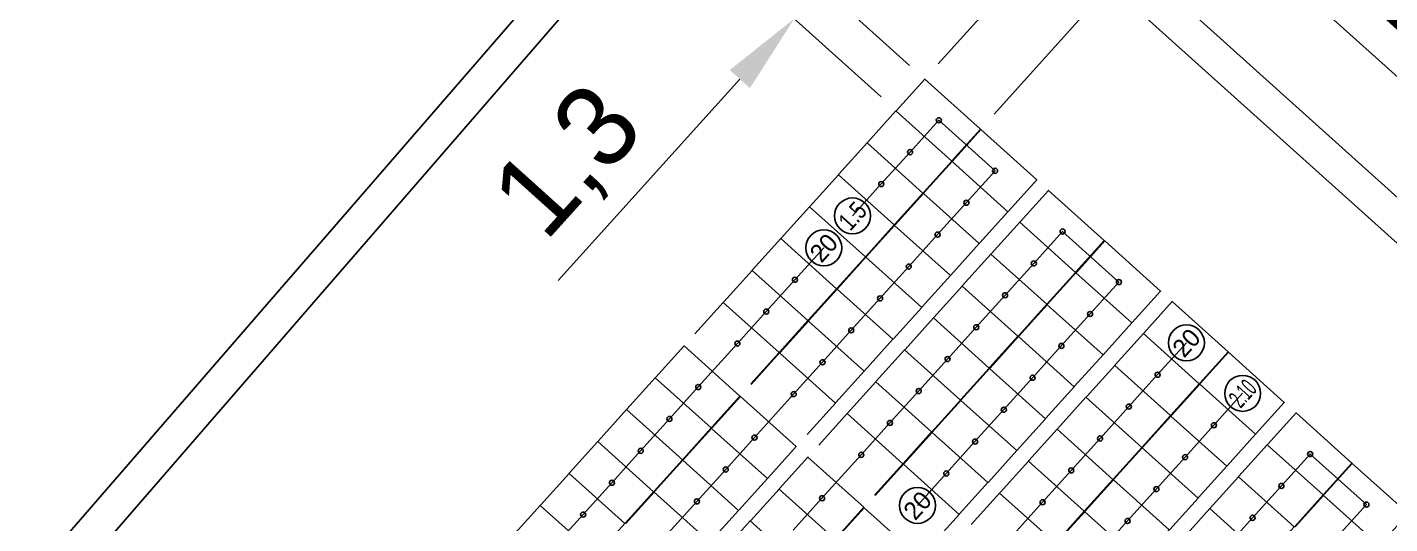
# Model space of a CAD drawing. Header units: millimetres. Extents: x 100467534408 to 100467536215, y 22466358354 to 22466358689.
# Drawn here: x 100467535222.11 to 100467535263.95, y 22466358536.99 to 22466358552.26 of the extents above; entities that cross this region are included whole.
import ezdxf
from ezdxf.enums import TextEntityAlignment as Align

# ---------------------------------------------------------------- set-up
doc = ezdxf.new("R2010")
doc.units = ezdxf.units.MM
doc.header["$LTSCALE"] = 25.4
doc.layers.get('Defpoints').update_dxf_attribs({"linetype": 'CONTINUOUS'})
for name, color, linetype, true_color in [('building', 7, 'CONTINUOUS', 0xffffff), ('component', 7, 'CONTINUOUS', 0xffffff), ('strings', 7, 'CONTINUOUS', 0xffffff)]:
    doc.layers.add(name, color=color, linetype=linetype, true_color=true_color)
doc.layers.add('COTA PANELES', color=30, linetype='CONTINUOUS')
doc.layers.add('Default', color=7, linetype='CONTINUOUS')
doc.dimstyles.new('ISO-25', dxfattribs={"dimtxt": 2.5, "dimasz": 2.5, "dimexe": 1.25, "dimexo": 0.625, "dimtad": 1, "dimtxsty": 'Standard', "dimcen": 2.5, "dimadec": 0, "dimazin": 0, "dimtfac": 1, "dimtmove": 0, "dimatfit": 3, "dimfxl": 1, "dimarcsym": 0})
doc.dimstyles.get("Standard").update_dxf_attribs({"dimtxt": 63.5, "dimasz": 4.572, "dimexe": 4.572, "dimexo": 1.5875, "dimgap": 2.286, "dimtad": 0, "dimtih": 1, "dimtoh": 1, "dimdec": 4, "dimzin": 0, "dimdsep": 46, "dimtxsty": 'Standard', "dimcen": 2.286, "dimadec": 0, "dimazin": 0, "dimtfac": 1, "dimtdec": 4, "dimtofl": 0, "dimtmove": 0, "dimatfit": 3, "dimfxl": 25.4, "dimtolj": 1, "dimtzin": 0, "dimarcsym": 0})

# ---------------------------------------------------------------- blocks, each defined once
blk = doc.blocks.new('AUDIT_I_250328083542-60')
at = {"layer": 'Default', "transparency": 16777216}
for p, q in [((78.541, 72.424), (80.297, 74.375)), ((81.319, 71.773), (114.645, 41.762)), ((120.59, 36.409), (153.916, 6.399)), ((154.854, 3.704), (156.61, 5.654))]:
    blk.add_line(p, q, dxfattribs=at)
for points in [[(79.461, 73.446), (81.597, 72.083), (81.04, 71.463)], [(155.774, 4.726), (153.637, 6.089), (154.195, 6.708)]]:
    blk.add_solid(points, dxfattribs=at)
at = {"layer": 'Defpoints', "transparency": 16777216}
for p in [(78.122, 71.96), (154.435, 3.239)]:
    blk.add_point(p, dxfattribs=at)
at = {"layer": 'Default', "transparency": 16777216}
blk.add_text('53.34m', height=1.5, dxfattribs=at).set_placement((117.617, 39.086), align=Align.MIDDLE_CENTER)
blk = doc.blocks.new('AUDIT_I_250328083542-65')
at = {"layer": 'Default', "transparency": 16777216}
for p, q in [((78.595, 71.551), (80.58, 69.833)), ((77.998, 68.761), (19.75, 1.476)), ((14.514, -4.573), (-43.734, -71.858)), ((-46.409, -72.848), (-44.425, -74.566))]:
    blk.add_line(p, q, dxfattribs=at)
for points in [[(79.635, 70.651), (78.313, 68.488), (77.683, 69.033)], [(-45.37, -73.748), (-44.049, -71.585), (-43.418, -72.13)]]:
    blk.add_solid(points, dxfattribs=at)
at = {"layer": 'Defpoints', "transparency": 16777216}
for p in [(78.122, 71.96), (-46.882, -72.439)]:
    blk.add_point(p, dxfattribs=at)
at = {"layer": 'Default', "transparency": 16777216}
blk.add_text('99.21m', height=1.5, dxfattribs=at).set_placement((17.132, -1.549), align=Align.MIDDLE_CENTER)
blk = doc.blocks.new('component')
at = {"layer": 'component', "color": 253, "true_color": 0xa5a5a5}
for points in [[(82.5403, 48.8344), (84.2194, 50.6981), (80.9125, 53.6736), (79.2332, 51.81)], [(80.8355, 46.9423), (82.5145, 48.806), (79.2076, 51.7815), (77.5284, 49.9178)], [(85.875, 45.8341), (87.554, 47.6975), (84.2471, 50.6731), (82.5681, 48.8096)], [(79.1304, 45.0502), (80.8097, 46.9136), (77.5026, 49.8893), (75.8235, 48.0257)], [(84.1701, 43.9418), (85.8492, 45.8054), (82.5423, 48.7809), (80.8632, 46.9173)], [(77.4255, 43.158), (79.1048, 45.0215), (75.7977, 47.997), (74.1187, 46.1336)], [(82.4652, 42.0496), (84.1443, 43.9133), (80.8374, 46.8888), (79.1581, 45.0252)], [(89.8755, 42.2344), (91.5546, 44.098), (88.2477, 47.0736), (86.5686, 45.2099)], [(75.7207, 41.2657), (77.3997, 43.1294), (74.0929, 46.1049), (72.4138, 44.2412)], [(80.7602, 40.1575), (82.4394, 42.021), (79.1325, 44.9965), (77.4533, 43.133)], [(88.1706, 40.3423), (89.8497, 42.2057), (86.5428, 45.1814), (84.8636, 43.3178)], [(74.0158, 39.3736), (75.6949, 41.2372), (72.388, 44.2128), (70.7089, 42.3491)], [(93.2101, 39.2339), (94.8894, 41.0975), (91.5823, 44.073), (89.9032, 42.2094)], [(79.0553, 38.2654), (80.7346, 40.1288), (77.4275, 43.1043), (75.7484, 41.2409)], [(86.4656, 38.4501), (88.1448, 40.3136), (84.8379, 43.2891), (83.1587, 41.4257)], [(72.311, 37.4815), (73.99, 39.3449), (70.6831, 42.3204), (69.0039, 40.457)], [(91.5053, 37.3417), (93.1843, 39.2054), (89.8774, 42.1809), (88.1984, 40.3173)], [(77.3504, 36.373), (79.0295, 38.2367), (75.7226, 41.2122), (74.0436, 39.3486)], [(84.7607, 36.5578), (86.44, 38.4215), (83.1329, 41.397), (81.4538, 39.5333)], [(70.6059, 35.5893), (72.2851, 37.4528), (68.9783, 40.4283), (67.299, 38.5648)], [(97.2107, 35.6344), (98.8897, 37.498), (95.5828, 40.4735), (93.9038, 38.6099)], [(89.8004, 35.4496), (91.4795, 37.3131), (88.1726, 40.2888), (86.4935, 38.4251)], [(75.6456, 34.4809), (77.3246, 36.3446), (74.0177, 39.3201), (72.3387, 37.4564)], [(83.0559, 34.6657), (84.7349, 36.5293), (81.428, 39.5049), (79.749, 37.6412)], [(88.0955, 33.5575), (89.7746, 35.4209), (86.4677, 38.3964), (84.7885, 36.533)], [(95.5058, 33.7422), (97.1849, 35.6057), (93.878, 38.5812), (92.1989, 36.7178)], [(68.2825, 33.0105), (69.9617, 34.8741), (66.6547, 37.8496), (64.9756, 35.986)], [(73.9407, 32.5888), (75.6198, 34.4522), (72.3129, 37.4278), (70.6336, 35.5643)], [(81.351, 32.7736), (83.03, 34.6372), (79.7232, 37.6127), (78.0441, 35.7491)], [(100.5453, 32.6338), (102.2245, 34.4975), (98.9175, 37.473), (97.2384, 35.6093)], [(86.3905, 31.6651), (88.0697, 33.5288), (84.7628, 36.5043), (83.0836, 34.6407)], [(93.8009, 31.8499), (95.48, 33.7136), (92.1731, 36.6891), (90.4939, 34.8254)], [(66.5776, 31.1184), (68.2567, 32.982), (64.9498, 35.9575), (63.2707, 34.0939)], [(79.6461, 30.8814), (81.3252, 32.7449), (78.0183, 35.7204), (76.3392, 33.8569)], [(98.8404, 30.7417), (100.5197, 32.6053), (97.2126, 35.5809), (95.5335, 33.7172)], [(71.6173, 30.0101), (73.2964, 31.8736), (69.9895, 34.8491), (68.3102, 32.9857)], [(92.0959, 29.9578), (93.7751, 31.8214), (90.4682, 34.7969), (88.789, 32.9333)], [(64.8728, 29.2262), (66.5518, 31.0899), (63.2449, 34.0652), (61.5659, 32.2017)], [(84.6856, 29.773), (86.3649, 31.6367), (83.0578, 34.6122), (81.3787, 32.7485)], [(77.9413, 28.9891), (79.6203, 30.8528), (76.3134, 33.8283), (74.6342, 31.9646)], [(97.1356, 28.8496), (98.8146, 30.713), (95.5077, 33.6885), (93.8287, 31.8251)], [(104.5458, 29.0343), (106.2251, 30.8978), (102.918, 33.8733), (101.239, 32.0099)], [(69.9122, 28.1178), (71.5915, 29.9815), (68.2844, 32.957), (66.6054, 31.0933)], [(82.9807, 27.8809), (84.6598, 29.7443), (81.3529, 32.7201), (79.6739, 30.8564)], [(90.391, 28.0657), (92.0703, 29.9293), (88.7632, 32.9048), (87.0841, 31.0412)], [(63.1679, 27.3341), (64.847, 29.1975), (61.5401, 32.1731), (59.8608, 30.3096)], [(95.4307, 26.9572), (97.1098, 28.8209), (93.8029, 31.7964), (92.1238, 29.933)], [(102.841, 27.142), (104.52, 29.0057), (101.2131, 31.9812), (99.5341, 30.1175)], [(68.2074, 26.2257), (69.8864, 28.0893), (66.5796, 31.0648), (64.9005, 29.2012)], [(75.6177, 26.4104), (77.2969, 28.2741), (73.9898, 31.2496), (72.3108, 29.386)], [(81.2759, 25.9888), (82.9549, 27.8522), (79.6481, 30.8277), (77.969, 28.9643)], [(88.6862, 26.1735), (90.3652, 28.037), (87.0583, 31.0125), (85.3793, 29.149)], [(107.8805, 26.0338), (109.5597, 27.8974), (106.2528, 30.873), (104.5736, 29.0093)], [(61.4628, 25.4418), (63.1421, 27.3054), (59.8352, 30.2809), (58.1559, 28.4173)], [(93.7258, 25.0651), (95.4049, 26.9288), (92.098, 29.9043), (90.4188, 28.0406)], [(101.1361, 25.2499), (102.8152, 27.1135), (99.5083, 30.089), (97.829, 28.2254)], [(66.5025, 24.3335), (68.1816, 26.1972), (64.8747, 29.1727), (63.1956, 27.3091)], [(73.9128, 24.5183), (75.5919, 26.382), (72.285, 29.3575), (70.6059, 27.4938)], [(86.9813, 24.2812), (88.6604, 26.1448), (85.3535, 29.1204), (83.6744, 27.2567)], [(59.758, 23.5496), (61.4372, 25.4133), (58.1301, 28.3888), (56.4511, 26.5252)], [(106.1756, 24.1417), (107.8549, 26.0051), (104.5478, 28.9806), (102.8687, 27.1172)], [(72.2079, 22.6262), (73.887, 24.4896), (70.5801, 27.4652), (68.901, 25.6017)], [(78.9525, 23.4099), (80.6315, 25.2736), (77.3246, 28.2491), (75.6454, 26.3854)], [(92.0208, 23.173), (93.7, 25.0366), (90.3931, 28.0121), (88.7139, 26.1485)], [(99.4313, 23.3577), (101.1103, 25.2214), (97.8034, 28.1969), (96.1242, 26.3333)]]:
    blk.add_lwpolyline(points, close=True, dxfattribs=at)
blk = doc.blocks.new('left-string')
at = {"layer": 'Default', "color": 132, "true_color": 0x0fc6c2}
for centre in [(81.751, 51.2318), (80.0462, 49.3397), (85.0857, 48.2313), (78.3411, 47.4475), (83.3808, 46.3391), (81.6759, 44.447), (89.0862, 44.6317), (87.3813, 42.7396), (79.971, 42.5547), (73.2265, 41.7709), (92.4208, 41.6312), (78.266, 40.6626), (85.6764, 40.8474), (71.5216, 39.8787), (90.716, 39.7391), (76.5612, 38.7704), (83.9714, 38.9552), (69.8167, 37.9866), (89.0111, 37.8469), (82.2666, 37.063), (74.8563, 36.8783), (67.4932, 35.4078), (87.3062, 35.9547), (73.1514, 34.986), (80.5617, 35.1709), (85.6013, 34.0625), (65.7883, 33.5157), (78.8568, 33.2787), (70.828, 32.4074), (83.8963, 32.1704), (64.0835, 31.6235), (77.152, 31.3865), (62.3786, 29.7313), (69.1229, 30.5151), (82.1915, 30.2782), (67.4181, 28.623), (74.8284, 28.8078), (60.6736, 27.8391)]:
    blk.add_circle(centre, 0.15, dxfattribs=at)
at = {"layer": 'Default', "color": 200, "true_color": 0xb62bf7}
for centre in [(94.7165, 36.1395), (93.0116, 34.2473), (98.0511, 33.139), (91.3067, 32.3551), (96.3463, 31.2468), (89.6017, 30.463), (94.6414, 29.3546), (87.8969, 28.5708), (92.9365, 27.4624)]:
    blk.add_circle(centre, 0.15, dxfattribs=at)
at = {"layer": 'Default', "color": 30, "true_color": 0xec6f1a}
for centre in [(103.7565, 31.4316), (102.0517, 29.5393), (107.0913, 28.4311), (100.3468, 27.6472)]:
    blk.add_circle(centre, 0.15, dxfattribs=at)
at = {"layer": 'strings', "color": 132, "true_color": 0x0fc6c2, "flags": 128}
for points in [[(76.6327, 45.5585), (78.3376, 47.4507), (78.3376, 47.4507), (80.0427, 49.3428), (80.0427, 49.3428), (81.7475, 51.2349), (81.7475, 51.2349), (85.0821, 48.2345), (85.0821, 48.2345), (83.3773, 46.3423), (83.3773, 46.3423), (81.6724, 44.4502), (81.6724, 44.4502), (79.9674, 42.5579), (79.9674, 42.5579), (78.2625, 40.6658), (78.2625, 40.6658), (76.5576, 38.7736), (76.5576, 38.7736), (74.8528, 36.8814), (74.8528, 36.8814), (73.1479, 34.9892), (73.1479, 34.9892), (70.8245, 32.4106), (70.8245, 32.4106), (69.1194, 30.5183), (69.1194, 30.5183), (67.4146, 28.6262), (67.4146, 28.6262), (65.7097, 26.7341)], [(73.12, 26.9188), (74.8248, 28.811), (74.8248, 28.811), (77.1484, 31.3896), (77.1484, 31.3896), (78.8533, 33.2819), (78.8533, 33.2819), (80.5582, 35.1741), (80.5582, 35.1741), (82.263, 37.0662), (82.263, 37.0662), (83.9679, 38.9583), (83.9679, 38.9583), (85.6729, 40.8506), (85.6729, 40.8506), (87.3778, 42.7428), (87.3778, 42.7428), (89.0827, 44.6349), (89.0827, 44.6349), (92.4173, 41.6344), (92.4173, 41.6344), (90.7125, 39.7423), (90.7125, 39.7423), (89.0076, 37.8501), (89.0076, 37.8501), (87.3027, 35.9579), (87.3027, 35.9579), (85.5978, 34.0657), (85.5978, 34.0657), (83.8928, 32.1735), (83.8928, 32.1735), (82.1879, 30.2814), (82.1879, 30.2814), (80.4831, 28.3892)], [(58.9652, 25.9502), (60.6701, 27.8423), (60.6701, 27.8423), (62.3751, 29.7345), (62.3751, 29.7345), (64.0799, 31.6266), (64.0799, 31.6266), (65.7848, 33.5189), (65.7848, 33.5189), (67.4897, 35.411), (67.4897, 35.411), (69.8132, 37.9898), (69.8132, 37.9898), (71.5181, 39.8819), (71.5181, 39.8819), (73.223, 41.7741), (73.223, 41.7741), (74.9279, 43.6662)]]:
    blk.add_lwpolyline(points, dxfattribs=at)
at = {"layer": 'strings', "color": 200, "true_color": 0xb62bf7, "flags": 128}
for points in [[(86.1885, 26.6817), (87.8933, 28.5739), (87.8933, 28.5739), (89.5982, 30.4662), (89.5982, 30.4662), (91.3032, 32.3583), (91.3032, 32.3583), (93.0081, 34.2504), (93.0081, 34.2504), (94.713, 36.1427), (94.713, 36.1427), (96.4179, 38.0349)], [(99.7525, 35.0343), (98.0476, 33.1422), (98.0476, 33.1422), (96.3427, 31.25), (96.3427, 31.25), (94.6379, 29.3578), (94.6379, 29.3578), (92.933, 27.4656), (92.933, 27.4656), (91.2281, 25.5735)]]:
    blk.add_lwpolyline(points, dxfattribs=at)
at = {"layer": 'strings', "color": 30, "true_color": 0xec6f1a, "flags": 128}
blk.add_lwpolyline([(98.6384, 25.7583), (100.3433, 27.6504), (100.3433, 27.6504), (102.0482, 29.5425), (102.0482, 29.5425), (103.753, 31.4348), (103.753, 31.4348), (107.0877, 28.4343), (107.0877, 28.4343), (105.3828, 26.5421)], dxfattribs=at)
at = {"layer": 'strings', "color": 132, "true_color": 0x0fc6c2}
for centre in [(76.6362, 45.5553), (74.9314, 43.6631), (80.4866, 28.386)]:
    blk.add_circle(centre, 1.0661, dxfattribs=at)
at = {"layer": 'strings', "color": 200, "true_color": 0xb62bf7}
for centre in [(96.4214, 38.0317), (99.756, 35.0312)]:
    blk.add_circle(centre, 1.0661, dxfattribs=at)
at = {"layer": 'strings', "color": 132, "true_color": 0x0fc6c2, "width": 0.8}
blk.add_text('1.5', height=1.06613, rotation=47.888748, dxfattribs=at).set_placement((76.6362, 45.5553), align=Align.MIDDLE_CENTER)
at = {"layer": 'strings', "color": 132, "true_color": 0x0fc6c2}
for rotation, p in [(47.877468, (74.9314, 43.6631)), (47.89206, (80.4866, 28.386))]:
    blk.add_text('20', height=1.06613, rotation=rotation, dxfattribs=at).set_placement(p, align=Align.MIDDLE_CENTER)
at = {"layer": 'strings', "color": 200, "true_color": 0xb62bf7}
blk.add_text('20', height=1.06613, rotation=47.877468, dxfattribs=at).set_placement((96.4214, 38.0317), align=Align.MIDDLE_CENTER)
at = {"layer": 'strings', "color": 200, "true_color": 0xb62bf7, "width": 0.55}
blk.add_text('2.10', height=1.06613, rotation=47.891401, dxfattribs=at).set_placement((99.756, 35.0312), align=Align.MIDDLE_CENTER)
blk = doc.blocks.new('*D32')
at = {"layer": 'COTA PANELES', "color": 0, "linetype": 'Continuous', "lineweight": -2, "transparency": 16777216}
for p, q in [((100467535254.3389, 22466358559.59483), (100467535252.4805, 22466358561.26701)), ((100467535250.0849, 22466358551.1294), (100467535257.0334, 22466358558.85186)), ((100467535256.1973, 22466358557.92265), (100467535257.9111, 22466358556.38061)), ((100467535251.79871, 22466358549.58736), (100467535258.74719, 22466358557.30983)), ((100467535259.76961, 22466358554.70843), (100467535267.8228, 22466358547.46228))]:
    blk.add_line(p, q, dxfattribs=at)
at = {"layer": 'COTA PANELES', "color": 0, "linetype": 'Continuous', "transparency": 16777216}
for points in [[(100467535254.0602, 22466358559.28509), (100467535254.6176, 22466358559.90457), (100467535256.1973, 22466358557.92265)], [(100467535260.04829, 22466358555.01817), (100467535259.49091, 22466358554.39869), (100467535257.9111, 22466358556.38061)]]:
    blk.add_solid(points, dxfattribs=at)
at = {"layer": 'Defpoints', "color": 0, "linetype": 'Continuous', "transparency": 16777216}
for p in [(100467535257.9111, 22466358556.38061), (100467535249.6669, 22466358550.66479), (100467535251.38071, 22466358549.12275)]:
    blk.add_point(p, dxfattribs=at)
at = {"layer": 'COTA PANELES', "color": 0, "linetype": 'Continuous', "transparency": 16777216, "insert": (100467535266.1189, 22466358551.79795), "char_height": 2.5, "attachment_point": 5, "rotation": 318.019764}
blk.add_mtext('2,31', dxfattribs=at)
blk = doc.blocks.new('*D33')
at = {"layer": 'COTA PANELES', "color": 0, "linetype": 'Continuous', "lineweight": -2, "transparency": 16777216}
for p, q in [((100467535248.20731, 22466358555.34522), (100467535249.88091, 22466358557.20243)), ((100467535249.20261, 22466358551.08317), (100467535245.60519, 22466358554.32477)), ((100467535246.5338, 22466358553.488), (100467535245.6635, 22466358552.5222)), ((100467535248.33231, 22466358550.11737), (100467535244.73489, 22466358553.35897)), ((100467535243.99001, 22466358550.66499), (100467535238.4115, 22466358544.47425))]:
    blk.add_line(p, q, dxfattribs=at)
at = {"layer": 'COTA PANELES', "color": 0, "linetype": 'Continuous', "transparency": 16777216}
for points in [[(100467535247.8978, 22466358555.62414), (100467535248.51691, 22466358555.0663), (100467535246.5338, 22466358553.488)], [(100467535244.2995, 22466358550.38606), (100467535243.6804, 22466358550.94391), (100467535245.6635, 22466358552.5222)]]:
    blk.add_solid(points, dxfattribs=at)
at = {"layer": 'Defpoints', "color": 0, "linetype": 'Continuous', "transparency": 16777216}
for p in [(100467535245.6635, 22466358552.5222), (100467535249.6669, 22466358550.66479), (100467535248.7966, 22466358549.69899)]:
    blk.add_point(p, dxfattribs=at)
at = {"layer": 'COTA PANELES', "color": 0, "linetype": 'Continuous', "transparency": 16777216, "insert": (100467535238.8163, 22466358548.03563), "char_height": 2.5, "attachment_point": 5, "rotation": 47.977936}
blk.add_mtext('1,3', dxfattribs=at)
blk = doc.blocks.new('building0')
at = {"layer": 'building', "color": 253, "true_color": 0xa5a5a5}
for q in [(-46.8819, -72.4387), (154.4353, 3.2394)]:
    blk.add_line((78.1224, 71.9597), q, dxfattribs=at)
at = {"layer": 'Default'}
for p2, picture, middle, turn in [((154.4353, 3.2394), 'AUDIT_I_250328083542-60', (117.6172, 39.08576), 317.9967427), ((-46.8819, -72.4387), 'AUDIT_I_250328083542-65', (17.13236, -1.54852), 229.1175773)]:
    dim = blk.add_linear_dim(base=(0, 0), p1=(78.1224, 71.9597), p2=p2, dimstyle='Standard', dxfattribs=at)
    dim.commit()
    dim.dimension.update_dxf_attribs({"geometry": picture, "text_midpoint": middle, "text_rotation": turn})

msp = doc.modelspace()

# ---------------------------------------------------------------- block references
at = {"layer": 'Default'}
for name, p, xscale, yscale, zscale in [('building0', (100467535204.6797, 22466358524.68414), 0.5235890972481151, 0.5235890972481151, 0.5235890972481151), ('component', (100467535207.7345, 22466358522.84876), 0.518244063130006, 0.518244063130006, 0.518244063130006), ('left-string', (100467535207.7345, 22466358522.84876), 0.518244063130006, 0.518244063130006, 0.518244063130006)]:
    msp.add_blockref(name, p, dxfattribs=dict(at, xscale=xscale, yscale=yscale, zscale=zscale))

# ---------------------------------------------------------------- dimensions: what is measured, and where the dimension line sits
at = {"layer": 'COTA PANELES', "linetype": 'Continuous'}
dim = msp.add_linear_dim(base=(100467535257.9111, 22466358556.38061), p1=(100467535249.6669, 22466358550.66479), p2=(100467535251.38071, 22466358549.12275), angle=318.019877, dimstyle='ISO-25', dxfattribs=at)
dim.commit()
dim.dimension.update_dxf_attribs({"geometry": '*D32', "text_midpoint": (100467535264.7254, 22466358550.24926), "dimtype": 161})
dim = msp.add_aligned_dim(p1=(100467535249.6669, 22466358550.66479), p2=(100467535248.7966, 22466358549.69899), distance=-4.21745, dimstyle='ISO-25', dxfattribs=at)
dim.commit()
dim.dimension.update_dxf_attribs({"geometry": '*D33', "text_midpoint": (100467535238.8163, 22466358548.03563)})

doc.saveas('drawing.dxf')
